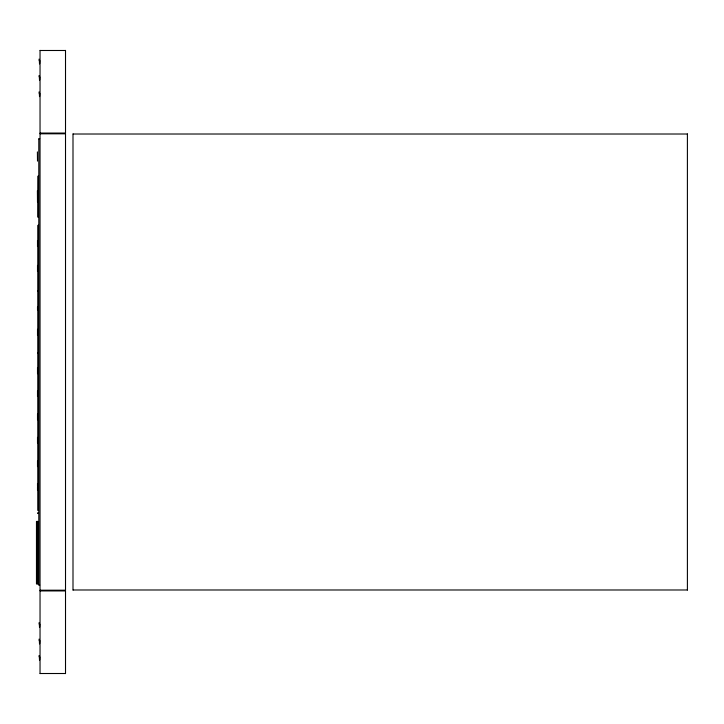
<?xml version="1.0" encoding="UTF-8"?>
<svg xmlns="http://www.w3.org/2000/svg" width="724" height="724" viewBox="0 0 724 724"><rect width="100%" height="100%" fill="white"/><g stroke="black" fill="none" stroke-linecap="round" stroke-linejoin="round"><path stroke-width="1.09" d="M40.037 50.381L40.037 133.189M39.087 59.096L39.087 60.3M39.349 60.454L39.53 63.721L39.711 60.454M39.087 75.495L39.087 76.708M39.349 76.862L39.53 80.129L39.711 76.862M39.087 91.903L39.087 93.115M39.349 93.269L39.53 96.536L39.711 93.269M38.797 138.764L38.797 585.064M40.037 133.687L40.037 590.313M38.191 225.291L38.191 510.501M65.513 133.189L65.513 50.381M72.997 133.84L72.997 590.16M36.471 521.461L36.471 583.797M37.802 583.797L37.802 521.461M40.037 590.811L40.037 673.619M39.087 622.685L39.087 623.889M39.349 624.052L39.53 627.319L39.711 624.052M39.087 639.093L39.087 640.297M39.349 640.45L39.53 643.717L39.711 640.45M39.087 655.501L39.087 656.704M39.349 656.858L39.53 660.125L39.711 656.858M65.513 590.313L65.513 133.687M65.513 673.619L65.513 590.811M687.402 590.16L687.402 133.84M38.182 176.013L38.11 217.345L38.182 176.086M40.146 50.49L65.404 50.49M40.146 133.795L65.404 133.795M38.96 138.936L39.702 138.764M65.404 133.071L40.146 133.071M73.178 134.012L687.221 134.012M36.598 521.579L37.684 521.579M37.684 583.671L36.598 583.671M40.146 590.929L65.404 590.929M65.404 590.205L40.146 590.205M65.404 673.51L40.146 673.51M687.221 589.988L73.178 589.988M37.395 151.895L37.503 161.117M37.395 190.684L37.503 202.304M38.082 290.65L38.082 291.166M38.082 352.859L38.082 353.366M38.96 584.892L39.702 585.064M39.53 60.382L39.53 63.803M39.53 76.789L39.53 80.201M39.53 93.188L39.53 96.609M39.53 623.97L39.53 627.391M39.53 640.378L39.53 643.799M39.53 656.786L39.53 660.197M38.128 225.2L38.128 510.592M37.503 240.468L37.503 246.54M37.503 265.4L37.503 271.491M37.503 307.057L37.503 309.809M37.503 329.311L37.503 335.411M37.503 367.593L37.503 373.684M37.503 390.906L37.503 396.526M37.503 414.146L37.503 419.766M37.503 437.387L37.503 443.007M37.503 460.962L37.503 466.591M37.503 483.46L37.503 486.211M37.503 486.799L37.503 490.058M37.141 521.18L37.141 584.069M38.082 512.809L37.874 513.325L38.082 512.809"/></g></svg>
